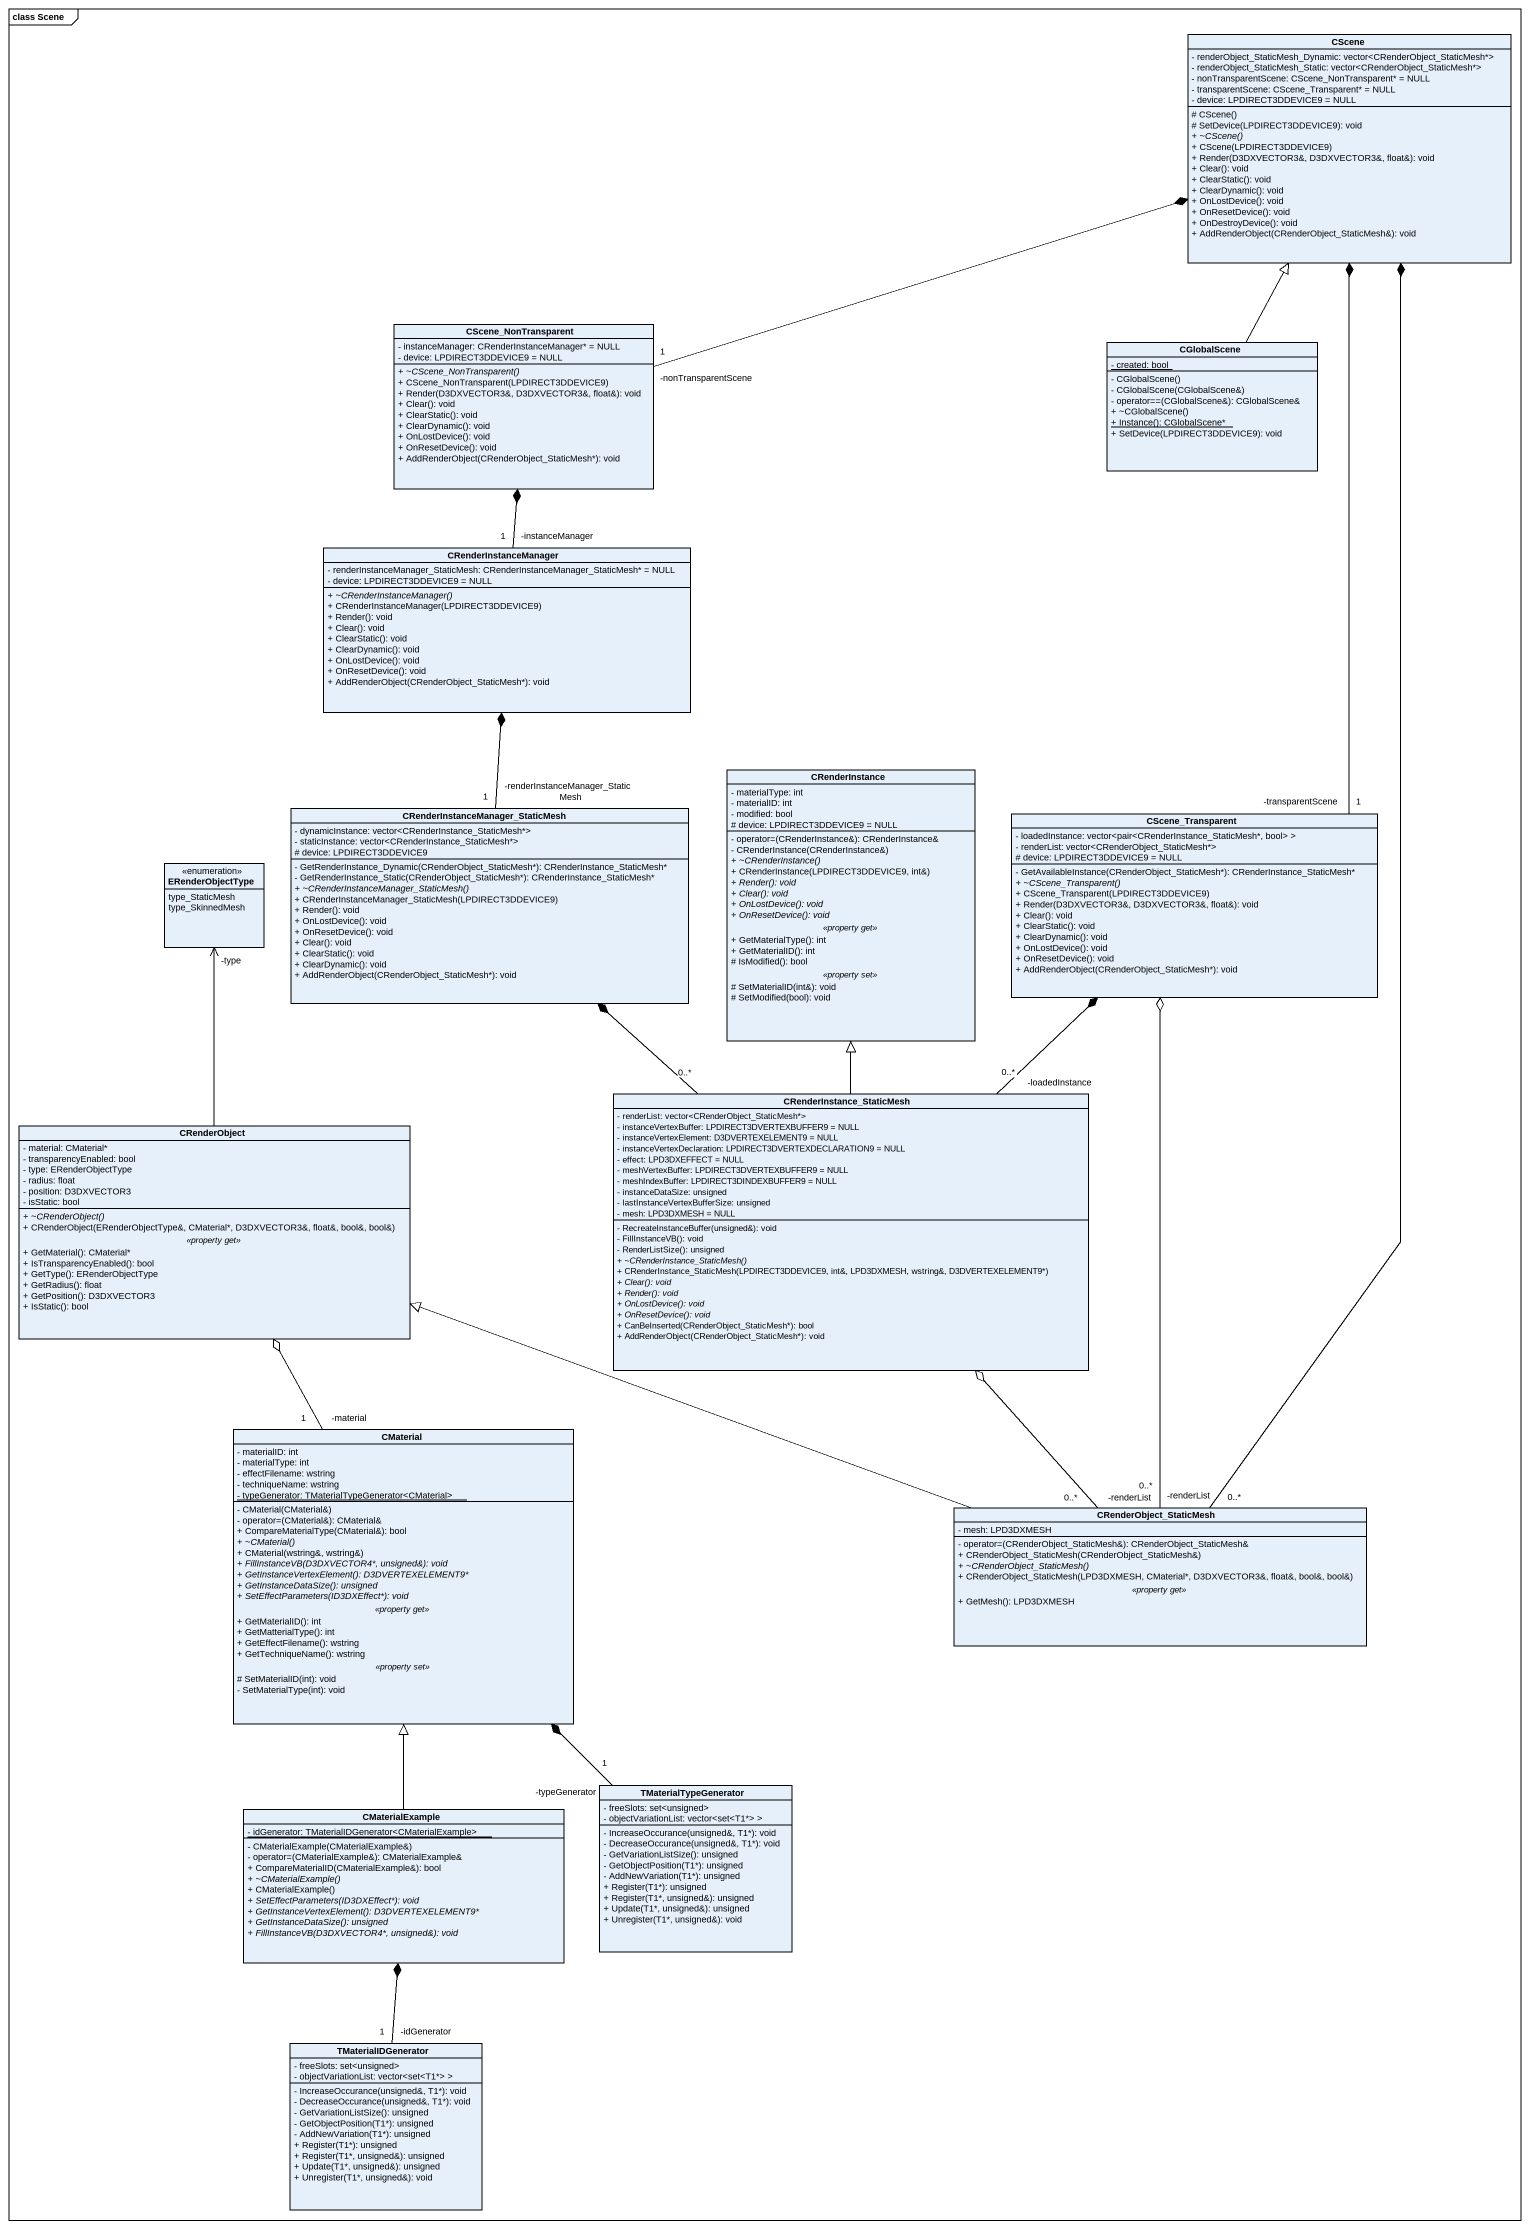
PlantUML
@startuml
mainframe class Scene
hide circle
hide empty members
skinparam classAttributeIconSize 0
class CScene {
  - renderObject_StaticMesh_Dynamic: vector<CRenderObject_StaticMesh*>
  - renderObject_StaticMesh_Static: vector<CRenderObject_StaticMesh*>
  - nonTransparentScene: CScene_NonTransparent* = NULL
  - transparentScene: CScene_Transparent* = NULL
  - device: LPDIRECT3DDEVICE9 = NULL
  # CScene()
  # SetDevice(LPDIRECT3DDEVICE9): void
  {abstract} + ~CScene()
  + CScene(LPDIRECT3DDEVICE9)
  + Render(D3DXVECTOR3&, D3DXVECTOR3&, float&): void
  + Clear(): void
  + ClearStatic(): void
  + ClearDynamic(): void
  + OnLostDevice(): void
  + OnResetDevice(): void
  + OnDestroyDevice(): void
  + AddRenderObject(CRenderObject_StaticMesh&): void
}
class CScene_NonTransparent {
  - instanceManager: CRenderInstanceManager* = NULL
  - device: LPDIRECT3DDEVICE9 = NULL
  {abstract} + ~CScene_NonTransparent()
  + CScene_NonTransparent(LPDIRECT3DDEVICE9)
  + Render(D3DXVECTOR3&, D3DXVECTOR3&, float&): void
  + Clear(): void
  + ClearStatic(): void
  + ClearDynamic(): void
  + OnLostDevice(): void
  + OnResetDevice(): void
  + AddRenderObject(CRenderObject_StaticMesh*): void
}
class CGlobalScene {
  {static} - created: bool
  - CGlobalScene()
  - CGlobalScene(CGlobalScene&)
  - operator==(CGlobalScene&): CGlobalScene&
  + ~CGlobalScene()
  {static} + Instance(): CGlobalScene*
  + SetDevice(LPDIRECT3DDEVICE9): void
}
class CRenderInstanceManager {
  - renderInstanceManager_StaticMesh: CRenderInstanceManager_StaticMesh* = NULL
  - device: LPDIRECT3DDEVICE9 = NULL
  {abstract} + ~CRenderInstanceManager()
  + CRenderInstanceManager(LPDIRECT3DDEVICE9)
  + Render(): void
  + Clear(): void
  + ClearStatic(): void
  + ClearDynamic(): void
  + OnLostDevice(): void
  + OnResetDevice(): void
  + AddRenderObject(CRenderObject_StaticMesh*): void
}
class CRenderInstance {
  - materialType: int
  - materialID: int
  - modified: bool
  # device: LPDIRECT3DDEVICE9 = NULL
  --
  - operator=(CRenderInstance&): CRenderInstance&
  - CRenderInstance(CRenderInstance&)
  {abstract} + ~CRenderInstance()
  + CRenderInstance(LPDIRECT3DDEVICE9, int&)
  {abstract} + Render(): void
  {abstract} + Clear(): void
  {abstract} + OnLostDevice(): void
  {abstract} + OnResetDevice(): void
  .. <<property get>> ..
  + GetMaterialType(): int
  + GetMaterialID(): int
  # IsModified(): bool
  .. <<property set>> ..
  # SetMaterialID(int&): void
  # SetModified(bool): void
}
class "CRenderInstanceManager_StaticMesh" as CRenderInstanceManager_2 {
  - dynamicInstance: vector<CRenderInstance_StaticMesh*>
  - staticInstance: vector<CRenderInstance_StaticMesh*>
  # device: LPDIRECT3DDEVICE9
  - GetRenderInstance_Dynamic(CRenderObject_StaticMesh*): CRenderInstance_StaticMesh*
  - GetRenderInstance_Static(CRenderObject_StaticMesh*): CRenderInstance_StaticMesh*
  {abstract} + ~CRenderInstanceManager_StaticMesh()
  + CRenderInstanceManager_StaticMesh(LPDIRECT3DDEVICE9)
  + Render(): void
  + OnLostDevice(): void
  + OnResetDevice(): void
  + Clear(): void
  + ClearStatic(): void
  + ClearDynamic(): void
  + AddRenderObject(CRenderObject_StaticMesh*): void
}
class CScene_Transparent {
  - loadedInstance: vector<pair<CRenderInstance_StaticMesh*, bool> >
  - renderList: vector<CRenderObject_StaticMesh*>
  # device: LPDIRECT3DDEVICE9 = NULL
  - GetAvailableInstance(CRenderObject_StaticMesh*): CRenderInstance_StaticMesh*
  {abstract} + ~CScene_Transparent()
  + CScene_Transparent(LPDIRECT3DDEVICE9)
  + Render(D3DXVECTOR3&, D3DXVECTOR3&, float&): void
  + Clear(): void
  + ClearStatic(): void
  + ClearDynamic(): void
  + OnLostDevice(): void
  + OnResetDevice(): void
  + AddRenderObject(CRenderObject_StaticMesh*): void
}
enum ERenderObjectType {
  type_StaticMesh
  type_SkinnedMesh
}
class CRenderInstance_StaticMesh {
  - renderList: vector<CRenderObject_StaticMesh*>
  - instanceVertexBuffer: LPDIRECT3DVERTEXBUFFER9 = NULL
  - instanceVertexElement: D3DVERTEXELEMENT9 = NULL
  - instanceVertexDeclaration: LPDIRECT3DVERTEXDECLARATION9 = NULL
  - effect: LPD3DXEFFECT = NULL
  - meshVertexBuffer: LPDIRECT3DVERTEXBUFFER9 = NULL
  - meshIndexBuffer: LPDIRECT3DINDEXBUFFER9 = NULL
  - instanceDataSize: unsigned
  - lastInstanceVertexBufferSize: unsigned
  - mesh: LPD3DXMESH = NULL
  - RecreateInstanceBuffer(unsigned&): void
  - FillInstanceVB(): void
  - RenderListSize(): unsigned
  {abstract} + ~CRenderInstance_StaticMesh()
  + CRenderInstance_StaticMesh(LPDIRECT3DDEVICE9, int&, LPD3DXMESH, wstring&, D3DVERTEXELEMENT9*)
  {abstract} + Clear(): void
  {abstract} + Render(): void
  {abstract} + OnLostDevice(): void
  {abstract} + OnResetDevice(): void
  + CanBeInserted(CRenderObject_StaticMesh*): bool
  + AddRenderObject(CRenderObject_StaticMesh*): void
}
class CRenderObject {
  - material: CMaterial*
  - transparencyEnabled: bool
  - type: ERenderObjectType
  - radius: float
  - position: D3DXVECTOR3
  - isStatic: bool
  --
  {abstract} + ~CRenderObject()
  + CRenderObject(ERenderObjectType&, CMaterial*, D3DXVECTOR3&, float&, bool&, bool&)
  .. <<property get>> ..
  + GetMaterial(): CMaterial*
  + IsTransparencyEnabled(): bool
  + GetType(): ERenderObjectType
  + GetRadius(): float
  + GetPosition(): D3DXVECTOR3
  + IsStatic(): bool
}
class CMaterial {
  - materialID: int
  - materialType: int
  - effectFilename: wstring
  - techniqueName: wstring
  {static} - typeGenerator: TMaterialTypeGenerator<CMaterial>
  --
  - CMaterial(CMaterial&)
  - operator=(CMaterial&): CMaterial&
  + CompareMaterialType(CMaterial&): bool
  {abstract} + ~CMaterial()
  + CMaterial(wstring&, wstring&)
  {abstract} + FillInstanceVB(D3DXVECTOR4*, unsigned&): void
  {abstract} + GetInstanceVertexElement(): D3DVERTEXELEMENT9*
  {abstract} + GetInstanceDataSize(): unsigned
  {abstract} + SetEffectParameters(ID3DXEffect*): void
  .. <<property get>> ..
  + GetMaterialID(): int
  + GetMatterialType(): int
  + GetEffectFilename(): wstring
  + GetTechniqueName(): wstring
  .. <<property set>> ..
  # SetMaterialID(int): void
  - SetMaterialType(int): void
}
class CRenderObject_StaticMesh {
  - mesh: LPD3DXMESH
  --
  - operator=(CRenderObject_StaticMesh&): CRenderObject_StaticMesh&
  + CRenderObject_StaticMesh(CRenderObject_StaticMesh&)
  {abstract} + ~CRenderObject_StaticMesh()
  + CRenderObject_StaticMesh(LPD3DXMESH, CMaterial*, D3DXVECTOR3&, float&, bool&, bool&)
  .. <<property get>> ..
  + GetMesh(): LPD3DXMESH
}
class TMaterialTypeGenerator {
  - freeSlots: set<unsigned>
  - objectVariationList: vector<set<T1*> >
  - IncreaseOccurance(unsigned&, T1*): void
  - DecreaseOccurance(unsigned&, T1*): void
  - GetVariationListSize(): unsigned
  - GetObjectPosition(T1*): unsigned
  - AddNewVariation(T1*): unsigned
  + Register(T1*): unsigned
  + Register(T1*, unsigned&): unsigned
  + Update(T1*, unsigned&): unsigned
  + Unregister(T1*, unsigned&): void
}
class CMaterialExample {
  {static} - idGenerator: TMaterialIDGenerator<CMaterialExample>
  - CMaterialExample(CMaterialExample&)
  - operator=(CMaterialExample&): CMaterialExample&
  + CompareMaterialID(CMaterialExample&): bool
  {abstract} + ~CMaterialExample()
  + CMaterialExample()
  {abstract} + SetEffectParameters(ID3DXEffect*): void
  {abstract} + GetInstanceVertexElement(): D3DVERTEXELEMENT9*
  {abstract} + GetInstanceDataSize(): unsigned
  {abstract} + FillInstanceVB(D3DXVECTOR4*, unsigned&): void
}
class TMaterialIDGenerator {
  - freeSlots: set<unsigned>
  - objectVariationList: vector<set<T1*> >
  - IncreaseOccurance(unsigned&, T1*): void
  - DecreaseOccurance(unsigned&, T1*): void
  - GetVariationListSize(): unsigned
  - GetObjectPosition(T1*): unsigned
  - AddNewVariation(T1*): unsigned
  + Register(T1*): unsigned
  + Register(T1*, unsigned&): unsigned
  + Update(T1*, unsigned&): unsigned
  + Unregister(T1*, unsigned&): void
}
CScene_NonTransparent "-nonTransparentScene\n1" -right-* CScene
CGlobalScene -up-|> CScene
CRenderInstanceManager "-instanceManager\n1" -up-* CScene_NonTransparent
CRenderInstanceManager_2 "-renderInstanceManager_StaticMesh\n1" -up-* CRenderInstanceManager
CScene_Transparent "-transparentScene\n1" -up-* CScene
CRenderInstance_StaticMesh -up-|> CRenderInstance
CRenderInstance_StaticMesh "0..*" -up-* CRenderInstanceManager_2
CRenderInstance_StaticMesh "-loadedInstance\n0..*" -up-* CScene_Transparent
CRenderObject -up-> "-type" ERenderObjectType
CMaterial "-material\n1" -up-o CRenderObject
CRenderObject_StaticMesh "0..*" -up-* CScene
CRenderObject_StaticMesh "-renderList\n0..*" -up-o CScene_Transparent
CRenderObject_StaticMesh "-renderList\n0..*" -up-o CRenderInstance_StaticMesh
CRenderObject_StaticMesh -left-|> CRenderObject
TMaterialTypeGenerator "-typeGenerator\n1" -up-* CMaterial
CMaterialExample -up-|> CMaterial
TMaterialIDGenerator "-idGenerator\n1" -up-* CMaterialExample
@enduml
